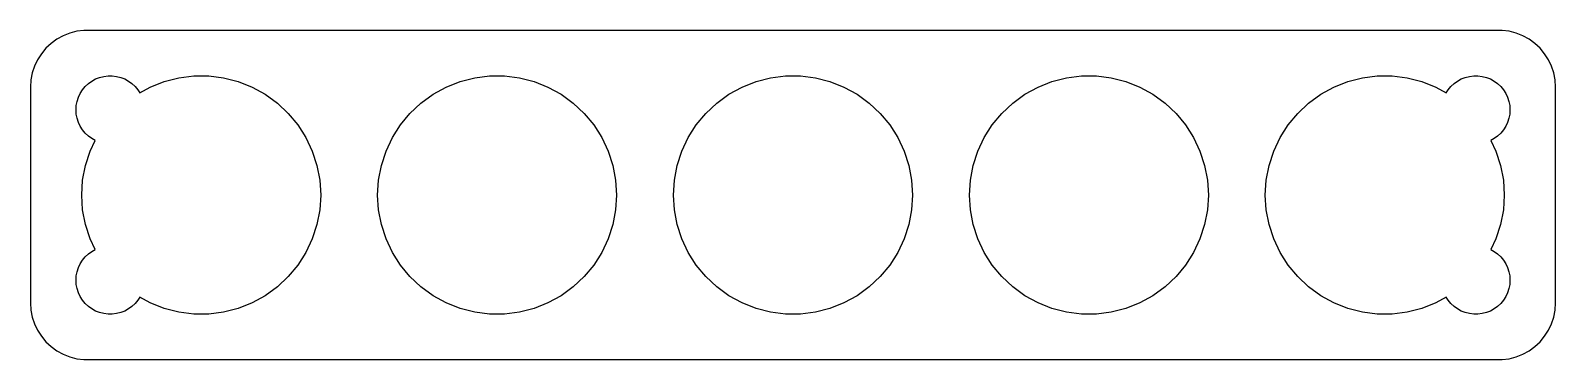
# Model space of a CAD drawing. Header units: metres. Extents: x -67 to 67, y -14 to 14.
import ezdxf

# ---------------------------------------------------------------- set-up
doc = ezdxf.new("R2010")
doc.units = ezdxf.units.M

msp = doc.modelspace()

# ---------------------------------------------------------------- linework, layer by layer
for p, q in [((-64.6791, 13.7216), (-65.1871, 13.3526)), ((-64.1289, 14.0241), (-64.6791, 13.7216)), ((-63.5451, 14.2553), (-64.1289, 14.0241)), ((-62.9369, 14.4114), (-63.5451, 14.2553)), ((-62.3139, 14.4901), (-62.9369, 14.4114)), ((62.3139, 14.4901), (-62.3139, 14.4901)), ((62.9369, 14.4114), (62.3139, 14.4901)), ((63.5451, 14.2553), (62.9369, 14.4114)), ((64.1289, 14.0241), (63.5451, 14.2553)), ((64.6791, 13.7216), (64.1289, 14.0241)), ((65.1871, 13.3526), (64.6791, 13.7216)), ((-66.0451, 12.4389), (-66.3815, 11.9088)), ((-65.6448, 12.9227), (-66.0451, 12.4389)), ((-65.1871, 13.3526), (-65.6448, 12.9227)), ((65.6448, 12.9227), (65.1871, 13.3526)), ((66.0451, 12.4389), (65.6448, 12.9227)), ((66.3815, 11.9088), (66.0451, 12.4389)), ((-66.8429, 10.7434), (-66.9606, 10.1267)), ((-66.6489, 11.3406), (-66.8429, 10.7434)), ((-66.3815, 11.9088), (-66.6489, 11.3406)), ((66.6489, 11.3406), (66.3815, 11.9088)), ((66.8429, 10.7434), (66.6489, 11.3406)), ((66.9606, 10.1267), (66.8429, 10.7434)), ((-66.9606, 10.1267), (-67, 9.5)), ((-67, 9.5), (-67, -9.5)), ((-62.427, 9.26335), (-62.1869, 9.55363)), ((-62.1869, 9.55363), (-61.9123, 9.81154)), ((-61.9123, 9.81154), (-61.6075, 10.033)), ((-61.6075, 10.033), (-61.2773, 10.2145)), ((-61.2773, 10.2145), (-60.927, 10.3532)), ((-60.927, 10.3532), (-60.5621, 10.4469)), ((-60.5621, 10.4469), (-60.1884, 10.4941)), ((-60.1884, 10.4941), (-59.8116, 10.4941)), ((-59.8116, 10.4941), (-59.4379, 10.4469)), ((-59.4379, 10.4469), (-59.0729, 10.3532)), ((-59.0729, 10.3532), (-58.7227, 10.2145)), ((-58.7227, 10.2145), (-58.3925, 10.033)), ((-58.3925, 10.033), (-58.0877, 9.81154)), ((-58.0877, 9.81154), (-57.8131, 9.55363)), ((-57.8131, 9.55363), (-57.5729, 9.26335)), ((-57.3995, 8.99005), (-56.4707, 9.50067)), ((-56.4707, 9.50067), (-55.2447, 9.98608)), ((-55.2447, 9.98608), (-53.9675, 10.314)), ((-53.9675, 10.314), (-52.6593, 10.4793)), ((-52.6593, 10.4793), (-51.3407, 10.4793)), ((-51.3407, 10.4793), (-50.0325, 10.314)), ((-50.0325, 10.314), (-48.7553, 9.98608)), ((-48.7553, 9.98608), (-47.5293, 9.50067)), ((-47.5293, 9.50067), (-46.3738, 8.86543)), ((-31.6262, 8.86543), (-30.4707, 9.50067)), ((-30.4707, 9.50067), (-29.2447, 9.98608)), ((-29.2447, 9.98608), (-27.9675, 10.314)), ((-27.9675, 10.314), (-26.6593, 10.4793)), ((-26.6593, 10.4793), (-25.3407, 10.4793)), ((-25.3407, 10.4793), (-24.0325, 10.314)), ((-24.0325, 10.314), (-22.7553, 9.98608)), ((-22.7553, 9.98608), (-21.5293, 9.50067)), ((-21.5293, 9.50067), (-20.3738, 8.86543)), ((-5.62617, 8.86543), (-4.47067, 9.50067)), ((-4.47067, 9.50067), (-3.24467, 9.98608)), ((-3.24467, 9.98608), (-1.9675, 10.314)), ((-1.9675, 10.314), (-0.65929, 10.4793)), ((-0.65929, 10.4793), (0.65929, 10.4793)), ((0.65929, 10.4793), (1.9675, 10.314)), ((1.9675, 10.314), (3.24467, 9.98608)), ((3.24467, 9.98608), (4.47067, 9.50067)), ((4.47067, 9.50067), (5.62617, 8.86543)), ((20.3738, 8.86543), (21.5293, 9.50067)), ((21.5293, 9.50067), (22.7553, 9.98608)), ((22.7553, 9.98608), (24.0325, 10.314)), ((24.0325, 10.314), (25.3407, 10.4793)), ((25.3407, 10.4793), (26.6593, 10.4793)), ((26.6593, 10.4793), (27.9675, 10.314)), ((27.9675, 10.314), (29.2447, 9.98608)), ((29.2447, 9.98608), (30.4707, 9.50067)), ((30.4707, 9.50067), (31.6262, 8.86543)), ((46.3738, 8.86543), (47.5293, 9.50067)), ((47.5293, 9.50067), (48.7553, 9.98608)), ((48.7553, 9.98608), (50.0325, 10.314)), ((50.0325, 10.314), (51.3407, 10.4793)), ((51.3407, 10.4793), (52.6593, 10.4793)), ((52.6593, 10.4793), (53.9675, 10.314)), ((53.9675, 10.314), (55.2447, 9.98608)), ((55.2447, 9.98608), (56.4707, 9.50067)), ((56.4707, 9.50067), (57.3995, 8.99005)), ((57.5729, 9.26335), (57.8131, 9.55363)), ((57.8131, 9.55363), (58.0877, 9.81154)), ((58.0877, 9.81154), (58.3925, 10.033)), ((58.3925, 10.033), (58.7227, 10.2145)), ((58.7227, 10.2145), (59.0729, 10.3532)), ((59.0729, 10.3532), (59.4379, 10.4469)), ((59.4379, 10.4469), (59.8116, 10.4941)), ((59.8116, 10.4941), (60.1884, 10.4941)), ((60.1884, 10.4941), (60.5621, 10.4469)), ((60.5621, 10.4469), (60.927, 10.3532)), ((60.927, 10.3532), (61.2773, 10.2145)), ((61.2773, 10.2145), (61.6075, 10.033)), ((61.6075, 10.033), (61.9123, 9.81154)), ((61.9123, 9.81154), (62.1869, 9.55363)), ((62.1869, 9.55363), (62.427, 9.26335)), ((67, 9.5), (66.9606, 10.1267)), ((67, -9.5), (67, 9.5)), ((-62.9763, 7.87599), (-62.9057, 8.24606)), ((-62.9057, 8.24606), (-62.7893, 8.60437)), ((-62.7893, 8.60437), (-62.6289, 8.94525)), ((-62.6289, 8.94525), (-62.427, 9.26335)), ((-57.5729, 9.26335), (-57.3995, 8.99005)), ((-46.3738, 8.86543), (-45.307, 8.09038)), ((-45.307, 8.09038), (-44.3458, 7.18774)), ((-33.6542, 7.18774), (-32.6929, 8.09038)), ((-32.6929, 8.09038), (-31.6262, 8.86543)), ((-20.3738, 8.86543), (-19.307, 8.09038)), ((-19.307, 8.09038), (-18.3458, 7.18774)), ((-7.65416, 7.18774), (-6.69295, 8.09038)), ((-6.69295, 8.09038), (-5.62617, 8.86543)), ((5.62617, 8.86543), (6.69295, 8.09038)), ((6.69295, 8.09038), (7.65416, 7.18774)), ((18.3458, 7.18774), (19.307, 8.09038)), ((19.307, 8.09038), (20.3738, 8.86543)), ((31.6262, 8.86543), (32.6929, 8.09038)), ((32.6929, 8.09038), (33.6542, 7.18774)), ((44.3458, 7.18774), (45.307, 8.09038)), ((45.307, 8.09038), (46.3738, 8.86543)), ((57.3995, 8.99005), (57.5729, 9.26335)), ((62.427, 9.26335), (62.6289, 8.94525)), ((62.6289, 8.94525), (62.7893, 8.60437)), ((62.7893, 8.60437), (62.9057, 8.24606)), ((62.9057, 8.24606), (62.9763, 7.87599)), ((-63, 7.5), (-62.9763, 7.87599)), ((-62.9763, 7.12399), (-63, 7.5)), ((-62.9057, 6.75392), (-62.9763, 7.12399)), ((-62.7893, 6.39561), (-62.9057, 6.75392)), ((-44.3458, 7.18774), (-43.5053, 6.17174)), ((-34.4947, 6.17174), (-33.6542, 7.18774)), ((-18.3458, 7.18774), (-17.5053, 6.17174)), ((-8.49467, 6.17174), (-7.65416, 7.18774)), ((7.65416, 7.18774), (8.49467, 6.17174)), ((17.5053, 6.17174), (18.3458, 7.18774)), ((33.6542, 7.18774), (34.4947, 6.17174)), ((43.5053, 6.17174), (44.3458, 7.18774)), ((62.9057, 6.75392), (62.7893, 6.39561)), ((62.9763, 7.12399), (62.9057, 6.75392)), ((62.9763, 7.87599), (63, 7.5)), ((63, 7.5), (62.9763, 7.12399)), ((-62.6289, 6.05473), (-62.7893, 6.39561)), ((-62.427, 5.73663), (-62.6289, 6.05473)), ((-62.1869, 5.44635), (-62.427, 5.73663)), ((-61.9123, 5.18845), (-62.1869, 5.44635)), ((-43.5053, 6.17174), (-42.7988, 5.05841)), ((-35.2012, 5.05841), (-34.4947, 6.17174)), ((-17.5053, 6.17174), (-16.7988, 5.05841)), ((-9.20122, 5.05841), (-8.49467, 6.17174)), ((8.49467, 6.17174), (9.20122, 5.05841)), ((16.7988, 5.05841), (17.5053, 6.17174)), ((34.4947, 6.17174), (35.2012, 5.05841)), ((42.7988, 5.05841), (43.5053, 6.17174)), ((62.1869, 5.44635), (61.9123, 5.18845)), ((62.427, 5.73663), (62.1869, 5.44635)), ((62.6289, 6.05473), (62.427, 5.73663)), ((62.7893, 6.39561), (62.6289, 6.05473)), ((-61.6075, 4.96701), (-61.9123, 5.18845)), ((-61.7626, 3.8653), (-61.3189, 4.80835)), ((-61.3189, 4.80835), (-61.6075, 4.96701)), ((-42.7988, 5.05841), (-42.2373, 3.8653)), ((-35.7626, 3.8653), (-35.2012, 5.05841)), ((-16.7988, 5.05841), (-16.2373, 3.8653)), ((-9.76265, 3.8653), (-9.20122, 5.05841)), ((9.20122, 5.05841), (9.76265, 3.8653)), ((16.2373, 3.8653), (16.7988, 5.05841)), ((35.2012, 5.05841), (35.7626, 3.8653)), ((42.2373, 3.8653), (42.7988, 5.05841)), ((61.6075, 4.96701), (61.3189, 4.80835)), ((61.3189, 4.80835), (61.7626, 3.8653)), ((61.9123, 5.18845), (61.6075, 4.96701)), ((-62.1701, 2.61124), (-61.7626, 3.8653)), ((-42.2373, 3.8653), (-41.8299, 2.61124)), ((-36.1701, 2.61124), (-35.7626, 3.8653)), ((-16.2373, 3.8653), (-15.8299, 2.61124)), ((-10.1701, 2.61124), (-9.76265, 3.8653)), ((9.76265, 3.8653), (10.1701, 2.61124)), ((15.8299, 2.61124), (16.2373, 3.8653)), ((35.7626, 3.8653), (36.1701, 2.61124)), ((41.8299, 2.61124), (42.2373, 3.8653)), ((61.7626, 3.8653), (62.1701, 2.61124)), ((-62.4172, 1.31599), (-62.1701, 2.61124)), ((-41.8299, 2.61124), (-41.5828, 1.31599)), ((-36.4172, 1.31599), (-36.1701, 2.61124)), ((-15.8299, 2.61124), (-15.5828, 1.31599)), ((-10.4172, 1.31599), (-10.1701, 2.61124)), ((10.1701, 2.61124), (10.4172, 1.31599)), ((15.5828, 1.31599), (15.8299, 2.61124)), ((36.1701, 2.61124), (36.4172, 1.31599)), ((41.5828, 1.31599), (41.8299, 2.61124)), ((62.1701, 2.61124), (62.4172, 1.31599)), ((-62.5, 0), (-62.4172, 1.31599)), ((-62.4172, -1.31599), (-62.5, 0)), ((-41.5828, 1.31599), (-41.5, 0)), ((-41.5, 0), (-41.5828, -1.31599)), ((-36.5, 0), (-36.4172, 1.31599)), ((-36.4172, -1.31599), (-36.5, 0)), ((-15.5828, 1.31599), (-15.5, 0)), ((-15.5, 0), (-15.5828, -1.31599)), ((-10.5, 0), (-10.4172, 1.31599)), ((-10.4172, -1.31599), (-10.5, 0)), ((10.4172, 1.31599), (10.5, 0)), ((10.5, 0), (10.4172, -1.31599)), ((15.5, 0), (15.5828, 1.31599)), ((15.5828, -1.31599), (15.5, 0)), ((36.4172, 1.31599), (36.5, 0)), ((36.5, 0), (36.4172, -1.31599)), ((41.5, 0), (41.5828, 1.31599)), ((41.5828, -1.31599), (41.5, 0)), ((62.4172, 1.31599), (62.5, 0)), ((62.5, 0), (62.4172, -1.31599)), ((-62.1701, -2.61124), (-62.4172, -1.31599)), ((-41.5828, -1.31599), (-41.8299, -2.61124)), ((-36.1701, -2.61124), (-36.4172, -1.31599)), ((-15.5828, -1.31599), (-15.8299, -2.61124)), ((-10.1701, -2.61124), (-10.4172, -1.31599)), ((10.4172, -1.31599), (10.1701, -2.61124)), ((15.8299, -2.61124), (15.5828, -1.31599)), ((36.4172, -1.31599), (36.1701, -2.61124)), ((41.8299, -2.61124), (41.5828, -1.31599)), ((62.4172, -1.31599), (62.1701, -2.61124)), ((-61.7626, -3.8653), (-62.1701, -2.61124)), ((-41.8299, -2.61124), (-42.2373, -3.8653)), ((-35.7626, -3.8653), (-36.1701, -2.61124)), ((-15.8299, -2.61124), (-16.2373, -3.8653)), ((-9.76265, -3.8653), (-10.1701, -2.61124)), ((10.1701, -2.61124), (9.76265, -3.8653)), ((16.2373, -3.8653), (15.8299, -2.61124)), ((36.1701, -2.61124), (35.7626, -3.8653)), ((42.2373, -3.8653), (41.8299, -2.61124)), ((62.1701, -2.61124), (61.7626, -3.8653)), ((-61.3189, -4.80835), (-61.7626, -3.8653)), ((-42.2373, -3.8653), (-42.7988, -5.05841)), ((-35.2012, -5.05841), (-35.7626, -3.8653)), ((-16.2373, -3.8653), (-16.7988, -5.05841)), ((-9.20122, -5.05841), (-9.76265, -3.8653)), ((9.76265, -3.8653), (9.20122, -5.05841)), ((16.7988, -5.05841), (16.2373, -3.8653)), ((35.7626, -3.8653), (35.2012, -5.05841)), ((42.7988, -5.05841), (42.2373, -3.8653)), ((61.7626, -3.8653), (61.3189, -4.80835)), ((-62.1869, -5.44635), (-61.9123, -5.18845)), ((-61.9123, -5.18845), (-61.6075, -4.96701)), ((-61.6075, -4.96701), (-61.3189, -4.80835)), ((-42.7988, -5.05841), (-43.5053, -6.17174)), ((-34.4947, -6.17174), (-35.2012, -5.05841)), ((-16.7988, -5.05841), (-17.5053, -6.17174)), ((-8.49467, -6.17174), (-9.20122, -5.05841)), ((9.20122, -5.05841), (8.49467, -6.17174)), ((17.5053, -6.17174), (16.7988, -5.05841)), ((35.2012, -5.05841), (34.4947, -6.17174)), ((43.5053, -6.17174), (42.7988, -5.05841)), ((61.3189, -4.80835), (61.6075, -4.96701)), ((61.6075, -4.96701), (61.9123, -5.18845)), ((61.9123, -5.18845), (62.1869, -5.44635)), ((-62.9057, -6.75392), (-62.7893, -6.39561)), ((-62.7893, -6.39561), (-62.6289, -6.05473)), ((-62.6289, -6.05473), (-62.427, -5.73663)), ((-62.427, -5.73663), (-62.1869, -5.44635)), ((-43.5053, -6.17174), (-44.3458, -7.18774)), ((-33.6542, -7.18774), (-34.4947, -6.17174)), ((-17.5053, -6.17174), (-18.3458, -7.18774)), ((-7.65416, -7.18774), (-8.49467, -6.17174)), ((8.49467, -6.17174), (7.65416, -7.18774)), ((18.3458, -7.18774), (17.5053, -6.17174)), ((34.4947, -6.17174), (33.6542, -7.18774)), ((44.3458, -7.18774), (43.5053, -6.17174)), ((62.1869, -5.44635), (62.427, -5.73663)), ((62.427, -5.73663), (62.6289, -6.05473)), ((62.6289, -6.05473), (62.7893, -6.39561)), ((62.7893, -6.39561), (62.9057, -6.75392)), ((-63, -7.5), (-62.9763, -7.12399)), ((-62.9763, -7.87599), (-63, -7.5)), ((-62.9763, -7.12399), (-62.9057, -6.75392)), ((-62.9057, -8.24606), (-62.9763, -7.87599)), ((-44.3458, -7.18774), (-45.307, -8.09038)), ((-32.6929, -8.09038), (-33.6542, -7.18774)), ((-18.3458, -7.18774), (-19.307, -8.09038)), ((-6.69295, -8.09038), (-7.65416, -7.18774)), ((7.65416, -7.18774), (6.69295, -8.09038)), ((19.307, -8.09038), (18.3458, -7.18774)), ((33.6542, -7.18774), (32.6929, -8.09038)), ((45.307, -8.09038), (44.3458, -7.18774)), ((62.9057, -6.75392), (62.9763, -7.12399)), ((62.9763, -7.87599), (62.9057, -8.24606)), ((62.9763, -7.12399), (63, -7.5)), ((63, -7.5), (62.9763, -7.87599)), ((-62.7893, -8.60437), (-62.9057, -8.24606)), ((-62.6289, -8.94525), (-62.7893, -8.60437)), ((-62.427, -9.26335), (-62.6289, -8.94525)), ((-62.1869, -9.55363), (-62.427, -9.26335)), ((-57.5729, -9.26335), (-57.8131, -9.55363)), ((-57.3995, -8.99005), (-57.5729, -9.26335)), ((-56.4707, -9.50067), (-57.3995, -8.99005)), ((-46.3738, -8.86543), (-47.5293, -9.50067)), ((-45.307, -8.09038), (-46.3738, -8.86543)), ((-31.6262, -8.86543), (-32.6929, -8.09038)), ((-30.4707, -9.50067), (-31.6262, -8.86543)), ((-20.3738, -8.86543), (-21.5293, -9.50067)), ((-19.307, -8.09038), (-20.3738, -8.86543)), ((-5.62617, -8.86543), (-6.69295, -8.09038)), ((-4.47067, -9.50067), (-5.62617, -8.86543)), ((5.62617, -8.86543), (4.47067, -9.50067)), ((6.69295, -8.09038), (5.62617, -8.86543)), ((20.3738, -8.86543), (19.307, -8.09038)), ((21.5293, -9.50067), (20.3738, -8.86543)), ((31.6262, -8.86543), (30.4707, -9.50067)), ((32.6929, -8.09038), (31.6262, -8.86543)), ((46.3738, -8.86543), (45.307, -8.09038)), ((47.5293, -9.50067), (46.3738, -8.86543)), ((57.3995, -8.99005), (56.4707, -9.50067)), ((57.5729, -9.26335), (57.3995, -8.99005)), ((57.8131, -9.55363), (57.5729, -9.26335)), ((62.427, -9.26335), (62.1869, -9.55363)), ((62.6289, -8.94525), (62.427, -9.26335)), ((62.7893, -8.60437), (62.6289, -8.94525)), ((62.9057, -8.24606), (62.7893, -8.60437)), ((-67, -9.5), (-66.9606, -10.1267)), ((-66.9606, -10.1267), (-66.8429, -10.7434)), ((-61.9123, -9.81154), (-62.1869, -9.55363)), ((-61.6075, -10.033), (-61.9123, -9.81154)), ((-61.2773, -10.2145), (-61.6075, -10.033)), ((-60.927, -10.3532), (-61.2773, -10.2145)), ((-60.5621, -10.4469), (-60.927, -10.3532)), ((-60.1884, -10.4941), (-60.5621, -10.4469)), ((-59.8116, -10.4941), (-60.1884, -10.4941)), ((-59.4379, -10.4469), (-59.8116, -10.4941)), ((-59.0729, -10.3532), (-59.4379, -10.4469)), ((-58.7227, -10.2145), (-59.0729, -10.3532)), ((-58.3925, -10.033), (-58.7227, -10.2145)), ((-58.0877, -9.81154), (-58.3925, -10.033)), ((-57.8131, -9.55363), (-58.0877, -9.81154)), ((-55.2447, -9.98608), (-56.4707, -9.50067)), ((-53.9675, -10.314), (-55.2447, -9.98608)), ((-52.6593, -10.4793), (-53.9675, -10.314)), ((-51.3407, -10.4793), (-52.6593, -10.4793)), ((-50.0325, -10.314), (-51.3407, -10.4793)), ((-48.7553, -9.98608), (-50.0325, -10.314)), ((-47.5293, -9.50067), (-48.7553, -9.98608)), ((-29.2447, -9.98608), (-30.4707, -9.50067)), ((-27.9675, -10.314), (-29.2447, -9.98608)), ((-26.6593, -10.4793), (-27.9675, -10.314)), ((-25.3407, -10.4793), (-26.6593, -10.4793)), ((-24.0325, -10.314), (-25.3407, -10.4793)), ((-22.7553, -9.98608), (-24.0325, -10.314)), ((-21.5293, -9.50067), (-22.7553, -9.98608)), ((-3.24467, -9.98608), (-4.47067, -9.50067)), ((-1.9675, -10.314), (-3.24467, -9.98608)), ((-0.65929, -10.4793), (-1.9675, -10.314)), ((0.65929, -10.4793), (-0.65929, -10.4793)), ((1.9675, -10.314), (0.65929, -10.4793)), ((3.24467, -9.98608), (1.9675, -10.314)), ((4.47067, -9.50067), (3.24467, -9.98608)), ((22.7553, -9.98608), (21.5293, -9.50067)), ((24.0325, -10.314), (22.7553, -9.98608)), ((25.3407, -10.4793), (24.0325, -10.314)), ((26.6593, -10.4793), (25.3407, -10.4793)), ((27.9675, -10.314), (26.6593, -10.4793)), ((29.2447, -9.98608), (27.9675, -10.314)), ((30.4707, -9.50067), (29.2447, -9.98608)), ((48.7553, -9.98608), (47.5293, -9.50067)), ((50.0325, -10.314), (48.7553, -9.98608)), ((51.3407, -10.4793), (50.0325, -10.314)), ((52.6593, -10.4793), (51.3407, -10.4793)), ((53.9675, -10.314), (52.6593, -10.4793)), ((55.2447, -9.98608), (53.9675, -10.314)), ((56.4707, -9.50067), (55.2447, -9.98608)), ((58.0877, -9.81154), (57.8131, -9.55363)), ((58.3925, -10.033), (58.0877, -9.81154)), ((58.7227, -10.2145), (58.3925, -10.033)), ((59.0729, -10.3532), (58.7227, -10.2145)), ((59.4379, -10.4469), (59.0729, -10.3532)), ((59.8116, -10.4941), (59.4379, -10.4469)), ((60.1884, -10.4941), (59.8116, -10.4941)), ((60.5621, -10.4469), (60.1884, -10.4941)), ((60.927, -10.3532), (60.5621, -10.4469)), ((61.2773, -10.2145), (60.927, -10.3532)), ((61.6075, -10.033), (61.2773, -10.2145)), ((61.9123, -9.81154), (61.6075, -10.033)), ((62.1869, -9.55363), (61.9123, -9.81154)), ((66.8429, -10.7434), (66.9606, -10.1267)), ((66.9606, -10.1267), (67, -9.5)), ((-66.8429, -10.7434), (-66.6489, -11.3406)), ((-66.6489, -11.3406), (-66.3815, -11.9088)), ((-66.3815, -11.9088), (-66.0451, -12.4389)), ((66.0451, -12.4389), (66.3815, -11.9088)), ((66.3815, -11.9088), (66.6489, -11.3406)), ((66.6489, -11.3406), (66.8429, -10.7434)), ((-66.0451, -12.4389), (-65.6448, -12.9227)), ((-65.6448, -12.9227), (-65.1871, -13.3526)), ((-65.1871, -13.3526), (-64.6791, -13.7216)), ((64.6791, -13.7216), (65.1871, -13.3526)), ((65.1871, -13.3526), (65.6448, -12.9227)), ((65.6448, -12.9227), (66.0451, -12.4389)), ((-64.6791, -13.7216), (-64.1289, -14.0241)), ((-64.1289, -14.0241), (-63.5451, -14.2553)), ((-63.5451, -14.2553), (-62.9369, -14.4114)), ((-62.9369, -14.4114), (-62.3139, -14.4901)), ((-62.3139, -14.4901), (62.3139, -14.4901)), ((62.3139, -14.4901), (62.9369, -14.4114)), ((62.9369, -14.4114), (63.5451, -14.2553)), ((63.5451, -14.2553), (64.1289, -14.0241)), ((64.1289, -14.0241), (64.6791, -13.7216))]:
    msp.add_line(p, q)

doc.saveas('drawing.dxf')
